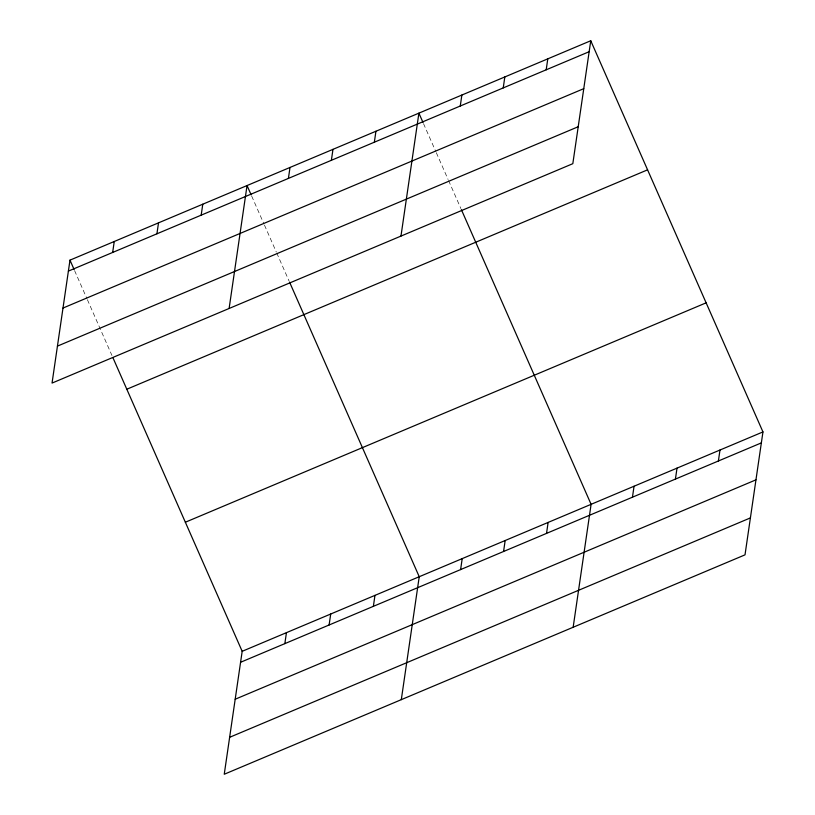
<?xml version="1.0" encoding="UTF-8"?>
<svg xmlns="http://www.w3.org/2000/svg" width="815" height="815" viewBox="0 0 815 815"><rect width="100%" height="100%" fill="white"/><g stroke="black" fill="none" stroke-linecap="round" stroke-linejoin="round"><path stroke-width="0.61" stroke-dasharray="4.08 3.06" d="M423.505 123.615L435.791 151.529M436.31 152.69L448.077 179.443M448.596 180.604L460.882 208.508M251.652 196.018L263.938 223.931M264.447 225.093L276.224 251.835M276.733 252.996L289.019 280.91M74.593 270.611L86.879 298.524M87.388 299.686L111.961 355.503"/><path stroke-width="1.22" d="M69.988 260.148L52.048 383.07L572.823 163.683L590.753 40.75L69.988 260.148L74.084 269.449M112.653 252.456L114.253 241.495M156.918 233.803L158.518 222.841M201.183 215.16L202.782 204.198M229.117 308.478L247.047 185.545L251.142 194.856M288.408 178.414L290.008 167.452M112.99 357.836L242.177 651.317L224.247 774.25L745.012 554.852L762.952 431.93L590.753 40.75M331.379 160.311L332.978 149.349M284.843 643.636L286.442 632.674M374.34 142.207L375.939 131.246M329.107 624.983L330.707 614.021M400.97 236.085L418.9 113.153L422.995 122.454M373.372 606.34L374.971 595.378M460.271 106.011L461.861 95.049M401.306 699.657L419.236 576.725L289.539 282.072M503.232 87.908L504.831 76.946M460.607 569.583L462.207 558.621M546.193 69.815L547.792 58.853M503.568 551.49L505.168 540.528M546.529 533.387L548.128 522.425M573.159 627.255L591.099 504.322L461.392 209.679M632.46 497.191L634.06 486.229M675.421 479.088L677.02 468.126M718.392 460.984L719.991 450.023M68.389 271.1L589.153 51.712M62.989 308.05L583.764 88.662M57.437 346.12L578.212 126.733M126.804 389.234L647.579 169.836M185.351 522.232L706.126 302.834M242.177 651.317L762.952 431.93M240.578 662.279L761.353 442.891M235.189 699.229L755.963 479.841M229.636 737.3L750.411 517.902"/></g></svg>
